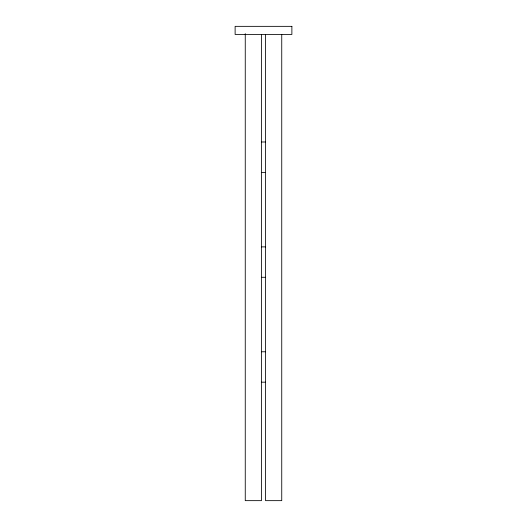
<?xml version="1.0" encoding="UTF-8"?>
<svg xmlns="http://www.w3.org/2000/svg" width="527" height="527" viewBox="0 0 527 527"><rect width="100%" height="100%" fill="white"/><g stroke="black" fill="none" stroke-linecap="round" stroke-linejoin="round"><path stroke-width="0.79" d="M261.471 141.987L265.529 141.987M261.471 172.395L265.529 172.395M261.471 246.88L265.529 246.88M261.471 277.288L265.529 277.288M261.471 351.772L265.529 351.772M261.471 382.18L265.529 382.18M281.741 34.459L281.741 500.65L265.529 500.65L265.529 34.459M261.471 34.459L261.471 500.65L245.259 500.65L245.259 33.636M291.879 26.35L235.121 26.35L235.121 34.459L291.879 34.459L291.879 26.35"/></g></svg>
